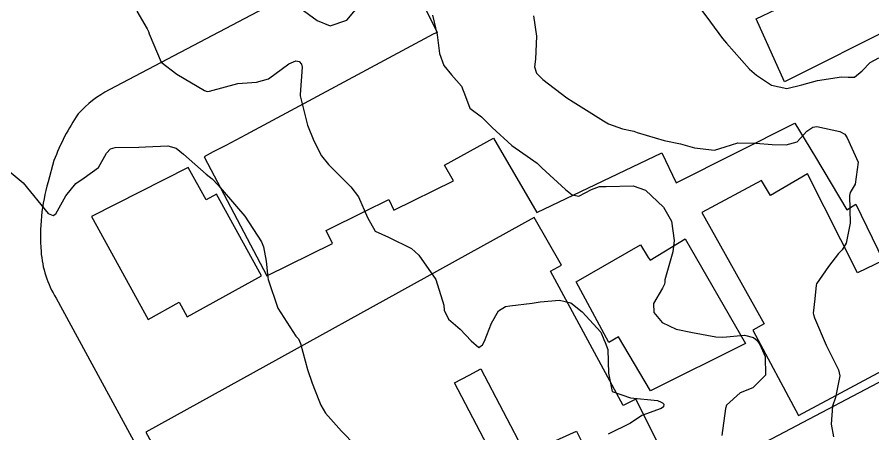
# Model space of a CAD drawing. Header units: metres. Extents: x 298520 to 308411, y 7433745 to 7450750.
# Drawn here: x 302644.4 to 302700.5, y 7441231 to 7441258.2 of the extents above; entities that cross this region are included whole.
import ezdxf

# ---------------------------------------------------------------- set-up
doc = ezdxf.new("R2010")
doc.units = ezdxf.units.M
doc.header["$LTSCALE"] = 10
for name, color, linetype in [('Curvas de Nivel 1m', 11, 'Continuous'), ('Curvas de Nivel 5m', 15, 'Continuous'), ('Edificações', 30, 'Continuous'), ('Vias Primárias', 230, 'Continuous')]:
    doc.layers.add(name, color=color, linetype=linetype)

msp = doc.modelspace()

# ---------------------------------------------------------------- linework, layer by layer
at = {"layer": 'Curvas de Nivel 1m', "flags": 128}
for points, elevation in [([(302662.92, 7441258.862), (302664.052, 7441258.028), (302664.908, 7441257.688), (302666.015, 7441258.046), (302666.923, 7441259.14)], 747), ([(302652.245, 7441258.638), (302652.905, 7441257.485), (302652.997, 7441257.299), (302653.042, 7441257.157), (302653.821, 7441255.291), (302654.865, 7441254.511), (302656.663, 7441253.453), (302656.854, 7441253.383), (302657.001, 7441253.405), (302658.86, 7441253.905), (302660.082, 7441253.996), (302660.863, 7441254.21), (302662.2, 7441255.19), (302662.662, 7441255.397), (302662.875, 7441255.339), (302663.027, 7441255.178), (302663.084, 7441254.964), (302662.942, 7441253.179), (302662.944, 7441253.087), (302663.437, 7441251.174), (302663.831, 7441250.156), (302664.341, 7441249.165), (302664.797, 7441248.59), (302666.26, 7441247.145), (302666.773, 7441246.488), (302667.35, 7441245.131), (302667.858, 7441244.237), (302668.74, 7441243.848), (302670.25, 7441243.095), (302670.729, 7441242.665), (302671.848, 7441241.079), (302672.374, 7441239.387), (302672.393, 7441239.073), (302672.677, 7441238.474), (302673.432, 7441237.821), (302674.162, 7441237.048), (302674.657, 7441236.616), (302674.912, 7441236.784), (302675.033, 7441237.036), (302675.494, 7441238.213), (302675.941, 7441239.027), (302676.415, 7441239.295), (302676.688, 7441239.352), (302678.162, 7441239.527), (302678.692, 7441239.6), (302679.956, 7441239.715), (302680.691, 7441239.536), (302681.442, 7441238.962), (302682.67, 7441237.614), (302682.866, 7441237.148), (302682.941, 7441236.946), (302683.121, 7441236.478), (302683.161, 7441234.942), (302683.413, 7441233.73), (302684.617, 7441233.332), (302686.376, 7441233.142), (302686.614, 7441233.04), (302686.706, 7441232.99), (302686.799, 7441232.898), (302686.774, 7441232.736), (302686.61, 7441232.617), (302685.36, 7441232.157), (302684.6, 7441231.666), (302683.15, 7441230.942)], 748), ([(302671.617, 7441258.382), (302671.939, 7441257.08), (302672.089, 7441255.874), (302672.374, 7441255.075), (302672.867, 7441254.477), (302673.518, 7441253.719), (302673.786, 7441253.056), (302674.082, 7441252.288), (302674.84, 7441251.716), (302675.545, 7441251.033), (302676.815, 7441249.84), (302678.053, 7441249.001), (302678.486, 7441248.681), (302678.797, 7441248.393), (302680.338, 7441246.974), (302680.777, 7441246.605), (302681.213, 7441246.529), (302682.059, 7441246.957), (302682.573, 7441247.164), (302682.785, 7441247.166), (302683.003, 7441247.165), (302684.786, 7441247.198), (302685.592, 7441246.912), (302686.767, 7441245.815), (302687.286, 7441244.892), (302687.472, 7441243.621), (302687.375, 7441242.89), (302686.867, 7441241.051), (302686.847, 7441240.898), (302686.843, 7441240.766), (302686.707, 7441240.505), (302686.107, 7441239.49), (302686.145, 7441238.905), (302686.677, 7441238.264), (302687.601, 7441237.815), (302688.67, 7441237.591), (302690.204, 7441237.318), (302690.667, 7441237.306), (302692.085, 7441237.419), (302692.667, 7441237.278), (302692.921, 7441237.081), (302693.083, 7441236.824), (302693.438, 7441236.031), (302693.449, 7441234.818), (302692.624, 7441233.971), (302691.806, 7441233.653), (302690.908, 7441232.847), (302690.836, 7441232.623), (302690.593, 7441230.85)], 747), ([(302678.247, 7441258.331), (302678.445, 7441256.997), (302678.377, 7441255.501), (302678.313, 7441254.998), (302678.447, 7441254.574), (302678.865, 7441254.171), (302680.434, 7441252.974), (302680.849, 7441252.694), (302681.544, 7441252.262), (302682.831, 7441251.469), (302683.157, 7441251.274), (302684.075, 7441250.931), (302684.713, 7441250.813), (302684.822, 7441250.783), (302685.034, 7441250.705), (302686.816, 7441250.171), (302687.879, 7441249.949), (302688.811, 7441249.699), (302690.118, 7441249.549), (302690.812, 7441249.767), (302691.641, 7441250.015), (302692.815, 7441249.99), (302693.904, 7441249.904), (302694.814, 7441249.896), (302695.527, 7441250.081), (302696.18, 7441250.786), (302696.56, 7441251.049), (302696.828, 7441251.095), (302698.327, 7441250.757), (302698.657, 7441250.588), (302698.819, 7441250.344), (302699.536, 7441248.743), (302699.348, 7441247.311), (302699, 7441246.757), (302698.962, 7441246.575), (302699.018, 7441244.756), (302698.74, 7441243.446), (302698.482, 7441243.016), (302698.254, 7441242.765), (302697.579, 7441241.912), (302696.798, 7441240.779), (302696.772, 7441240.709), (302696.693, 7441239.809), (302696.593, 7441238.872), (302696.602, 7441238.781), (302696.681, 7441238.562), (302697.447, 7441236.772), (302698.25, 7441235.153), (302698.33, 7441234.763), (302698.042, 7441233.342), (302697.85, 7441232.768), (302697.767, 7441231.603), (302697.912, 7441230.767)], 746), ([(302642.799, 7441249.04), (302644.783, 7441247.4), (302646.421, 7441245.383), (302646.752, 7441245.255), (302646.915, 7441245.378), (302647.581, 7441246.557), (302648.226, 7441247.358), (302648.787, 7441247.733), (302649.722, 7441248.412), (302650.244, 7441249.336), (302650.51, 7441249.63), (302650.809, 7441249.703), (302652.376, 7441249.739), (302652.81, 7441249.763), (302654.271, 7441249.826), (302654.809, 7441249.677), (302655.301, 7441249.275), (302656.79, 7441247.975), (302657.184, 7441247.652), (302657.565, 7441247.248), (302658.762, 7441245.861), (302659.325, 7441245.224), (302660.407, 7441243.542), (302660.548, 7441243.212), (302660.723, 7441242.261), (302660.828, 7441241.209), (302660.852, 7441241.067), (302661.477, 7441239.202), (302662.665, 7441237.368), (302662.755, 7441237.28), (302662.836, 7441237.187), (302662.969, 7441236.874), (302663.42, 7441235.178), (302663.723, 7441234.273), (302664.162, 7441233.167), (302664.296, 7441232.851), (302664.604, 7441232.312), (302665.652, 7441231.149), (302666.579, 7441230.199)], 749)]:
    msp.add_lwpolyline(points, dxfattribs=dict(at, elevation=elevation))
at = {"layer": 'Curvas de Nivel 5m', "elevation": 745, "flags": 128}
msp.add_lwpolyline([(302689.152, 7441258.868), (302689.848, 7441257.926), (302690.647, 7441256.853), (302690.898, 7441256.539), (302692.417, 7441254.835), (302692.869, 7441254.452), (302693.852, 7441253.804), (302694.861, 7441253.567), (302695.844, 7441253.809), (302696.866, 7441254.097), (302698.442, 7441254.33), (302698.869, 7441254.316), (302699.299, 7441254.315), (302699.805, 7441254.741), (302700.332, 7441255.284), (302700.886, 7441255.587)], dxfattribs=at)
at = {"layer": 'Edificações'}
for points in [[(302669.831, 7441261.483), (302671.928, 7441257.234), (302671.677, 7441257.125), (302659.39, 7441250.551), (302658.061, 7441249.853), (302657.25, 7441249.426), (302656.658, 7441249.105), (302660.767, 7441241.317), (302665.06, 7441243.431), (302664.641, 7441244.281), (302667.165, 7441245.524), (302668.762, 7441246.302), (302669.093, 7441245.621), (302673, 7441247.524), (302672.412, 7441248.555), (302675.62, 7441250.328), (302678.472, 7441245.451), (302686.671, 7441249.358), (302687.599, 7441247.409), (302695.382, 7441251.306), (302696.733, 7441249.084), (302698.788, 7441245.642), (302699.384, 7441245.998), (302701.166, 7441242.317), (302699.488, 7441241.504), (302696.217, 7441248), (302693.777, 7441246.577), (302693.207, 7441247.555), (302689.277, 7441245.458), (302693.367, 7441238.174), (302692.633, 7441237.762), (302695.625, 7441232.162), (302703.02, 7441236.112)], [(302702.119, 7441257.721), (302694.713, 7441254.009), (302692.842, 7441258.139), (302696.724, 7441259.996)]]:
    msp.add_lwpolyline(points, dxfattribs=at)
for points in [[(302649.253, 7441245.196), (302652.973, 7441238.457), (302655.016, 7441239.585), (302655.546, 7441238.626), (302660.419, 7441241.316), (302657.463, 7441246.669), (302656.778, 7441246.291), (302655.606, 7441248.413)], [(302681.034, 7441240.922), (302685.252, 7441243.347), (302685.772, 7441242.519), (302685.89, 7441242.338), (302688.187, 7441243.74), (302692.151, 7441236.874), (302685.912, 7441233.787), (302683.812, 7441237.328), (302683.186, 7441236.956)]]:
    msp.add_lwpolyline(points, close=True, dxfattribs=at)
msp.add_lwpolyline([(302681.066, 7441231.15), (302683.167, 7441226.953), (302687.121, 7441228.933), (302684.965, 7441233.239), (302684.125, 7441232.818), (302679.365, 7441241.619), (302680.084, 7441242.008), (302678.279, 7441245.126), (302652.836, 7441231.086), (302655.261, 7441226.678), (302660.144, 7441220.127), (302659.458, 7441219.616), (302661.017, 7441218.456, 0.274474), (302665.544, 7441217.984), (302670.483, 7441220.353), (302671.367, 7441220.986), (302671.863, 7441220.294), (302678.57, 7441223.814), (302673.063, 7441234.306), (302674.018, 7441234.807), (302674.797, 7441235.216), (302677.732, 7441229.625)], format="xyb", close=True, dxfattribs=at)
at = {"layer": 'Vias Primárias', "elevation": 722.311}
for points in [[(302559.799, 7441321.504, -0.018318), (302570.923, 7441312.432, 0.068542), (302578.753, 7441307.258, 0.04698), (302594.629, 7441301.406, 0.053899), (302601.786, 7441300.313, -0.044283), (302609.488, 7441299.287, -0.010087), (302618.096, 7441297.171), (302623.882, 7441299.77), (302638.714, 7441307.785), (302645.279, 7441310.867, -0.211846), (302656.577, 7441311.108, -0.069664), (302662.347, 7441307.686), (302674.044, 7441299.347), (302677.411, 7441296.85, -0.018933), (302679.133, 7441295.468, -0.103509), (302683.937, 7441289.156), (302691.46, 7441275.059), (302662.26, 7441259.721), (302650.428, 7441253.494, 0.087998), (302648.386, 7441251.909, 0.061852), (302646.803, 7441248.853, 0.955597)], [(302646.803, 7441248.853), (302646.413, 7441247.465, 0.087004), (302645.953, 7441242.909, 0.120986), (302646.949, 7441239.843), (302656.692, 7441221.934, 0.121399)], [(302670.568, 7441218.391), (302703.692, 7441235.805, -0.041853), (302709.309, 7441238.182, -0.093832), (302715.077, 7441238.934, -0.199332), (302727.797, 7441232.773), (302737.506, 7441214.406, -0.180096)]]:
    msp.add_lwpolyline(points, format="xyb", dxfattribs=at)

doc.saveas('drawing.dxf')
